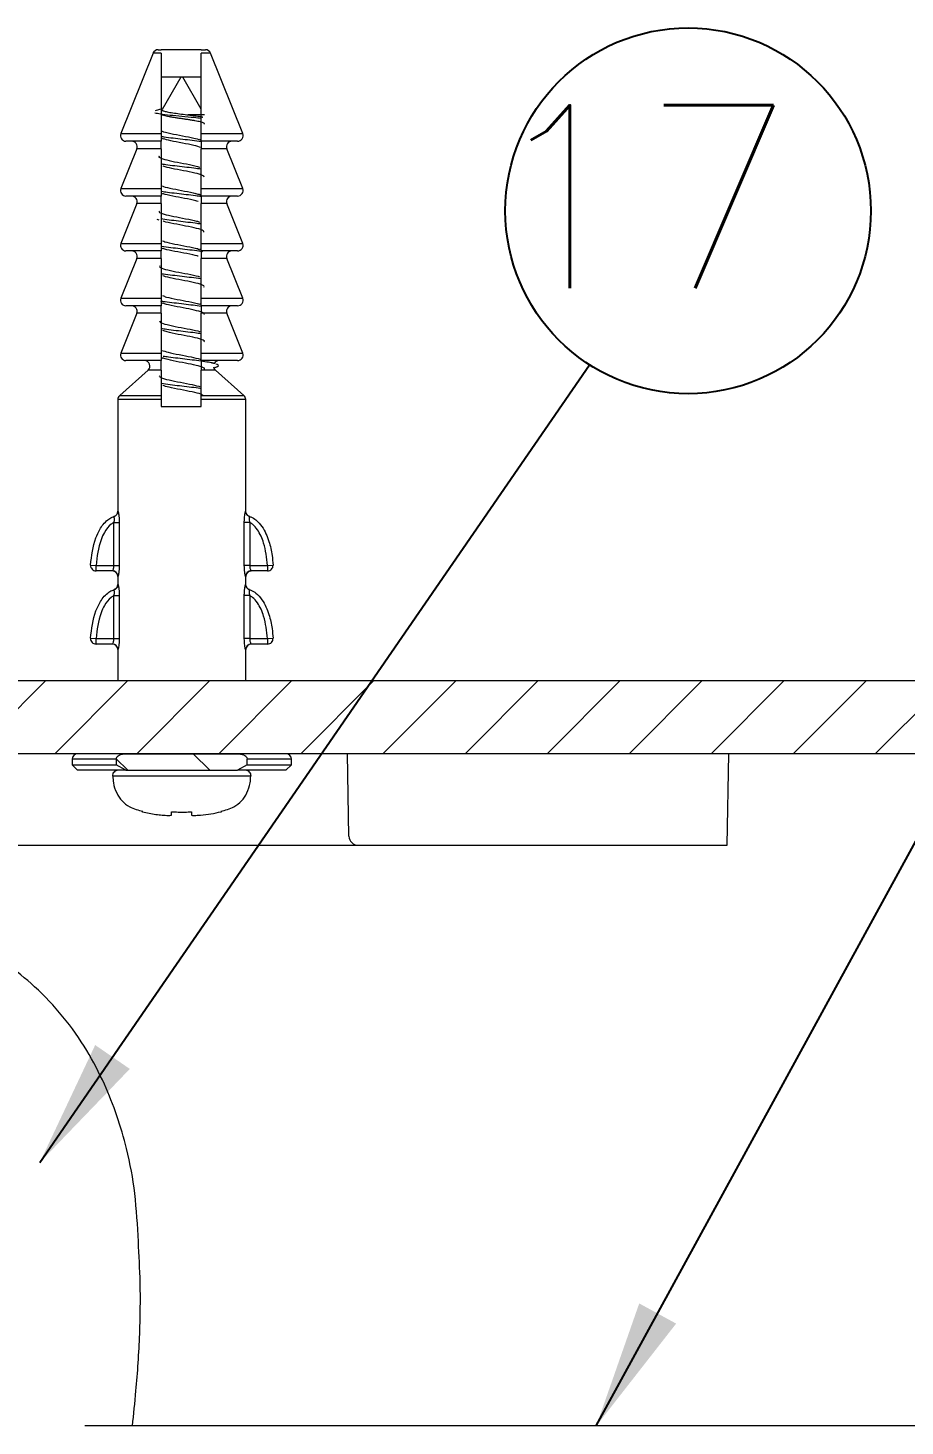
# Model space of a CAD drawing. Extents: x 14808 to 20058, y -13198 to -11680.
# Drawn here: x 15974.87 to 15998.87, y -12161.95 to -12123.72 of the extents above; entities that cross this region are included whole.
import ezdxf

# ---------------------------------------------------------------- set-up
doc = ezdxf.new("R2010")
doc.units = 0
doc.header["$LTSCALE"] = 7
doc.header["$MEASUREMENT"] = 0
doc.layers.get('0').update_dxf_attribs({"color": 2, "linetype": 'CONTINUOUS'})
doc.layers.add('D', color=2, linetype='CONTINUOUS')
doc.layers.add('DWG', color=7, linetype='CONTINUOUS')
doc.styles.add('GHS', font='romans', dxfattribs={"bigfont": 'ghs'})
doc.dimstyles.new('STANDARD$7', dxfattribs={"dimtxt": 3.5, "dimasz": 3, "dimexe": 1, "dimexo": 0.0625, "dimgap": 1, "dimtad": 1, "dimdec": 4, "dimzin": 0, "dimdsep": 46, "dimtxsty": 'GHS', "dimcen": 1, "dimclrt": 2, "dimadec": 0, "dimazin": 0, "dimtfac": 1, "dimtdec": 4, "dimtofl": 0, "dimtmove": 0, "dimatfit": 3, "dimfxl": 1, "dimtolj": 1, "dimtzin": 0, "dimarcsym": 0})
pattern_1 = [(45, (16191.9034, -11909.3088), (-1.122532, 1.122532), [])]

msp = doc.modelspace()

# ---------------------------------------------------------------- hatches: boundary and pattern name
at = {"linetype": 'Continuous', "lineweight": 0}
h = msp.add_hatch(dxfattribs=at)
h.set_pattern_fill('ANSI31', color=2, scale=0.5, style=0)
h.set_pattern_definition(pattern_1)
h.paths.add_polyline_path([(16011.582, -12141.568), (15771.582, -12141.568), (15771.582, -12143.568), (16011.582, -12143.568)], flags=0)
h = msp.add_hatch(dxfattribs=at)
h.set_pattern_fill('ANSI31', color=2, scale=0.5, style=0)
h.set_pattern_definition(pattern_1)
edge = h.paths.add_edge_path(flags=0)
edge.add_ellipse((16030.803, -12189.068), major_axis=(12.5, 0), ratio=0.999976, start_angle=270, end_angle=359)
edge.add_line((16043.301, -12189.286), (16044.134, -12141.568))
edge.add_line((16044.134, -12141.568), (16042.634, -12141.568))
edge.add_line((16042.634, -12141.568), (16041.802, -12189.251))
edge.add_ellipse((16031.303, -12189.068), major_axis=(-10.5, 0), ratio=0.999976, start_angle=90, end_angle=179, ccw=False)
edge.add_line((16031.303, -12199.568), (15949.231, -12199.568))
edge.add_ellipse((15949.231, -12206.068), major_axis=(6.5, 0), ratio=0.999976, start_angle=90, end_angle=175.904)
edge.add_ellipse((15942.249, -12205.568), major_axis=(0.5, 0), ratio=0.999976, start_angle=270, end_angle=355.904, ccw=False)
edge.add_line((15942.249, -12206.068), (15941.205, -12206.068))
edge.add_line((15941.205, -12206.068), (15941.217, -12206.768))
edge.add_line((15941.217, -12206.768), (15942.22, -12206.768))
edge.add_line((15942.22, -12206.768), (15942.242, -12208.068))
edge.add_line((15942.242, -12208.068), (15944.195, -12208.068))
edge.add_line((15944.195, -12208.068), (15944.223, -12206.48))
edge.add_ellipse((15949.222, -12206.568), major_axis=(-5, 0), ratio=0.999976, start_angle=270, end_angle=359, ccw=False)
edge.add_line((15949.222, -12201.568), (16030.803, -12201.568))
h = msp.add_hatch(dxfattribs=at)
h.set_pattern_fill('ANSI31', scale=0.5, angle=90, style=0)
h.set_pattern_definition([(135, (16191.9034, -11909.3088), (-1.122532, -1.122532), [])])
edge = h.paths.add_edge_path(flags=0)
edge.add_spline(control_points=[(15977.29, -12143.868), (15977.377, -12143.92), (15977.465, -12143.97), (15977.555, -12144.018)], knot_values=[0.011316, 0.011316, 0.011316, 0.011316, 0.011926, 0.011926, 0.011926, 0.011926], weights=[1, 1, 1, 1], degree=3, periodic=0)
edge.add_line((15977.555, -12144.018), (15980.608, -12144.018))
edge.add_spline(control_points=[(15980.608, -12144.018), (15980.698, -12143.97), (15980.786, -12143.92), (15980.873, -12143.868)], knot_values=[0.018315, 0.018315, 0.018315, 0.018315, 0.018918, 0.018918, 0.018918, 0.018918], weights=[1, 1, 1, 1], degree=3, periodic=0)
edge.add_line((15980.873, -12143.868), (15980.873, -12143.718))
edge.add_spline(control_points=[(15980.873, -12143.718), (15980.873, -12143.711), (15980.872, -12143.704), (15980.871, -12143.698), (15980.868, -12143.687), (15980.864, -12143.676), (15980.858, -12143.666), (15980.851, -12143.655), (15980.841, -12143.644), (15980.831, -12143.635), (15980.814, -12143.62), (15980.794, -12143.608), (15980.773, -12143.599), (15980.747, -12143.587), (15980.719, -12143.579), (15980.691, -12143.574), (15980.664, -12143.57), (15980.636, -12143.568), (15980.608, -12143.568)], knot_values=[0.001395, 0.001395, 0.001395, 0.001395, 0.001435, 0.001435, 0.001435, 0.001504, 0.001504, 0.001504, 0.001588, 0.001588, 0.001588, 0.001728, 0.001728, 0.001728, 0.001901, 0.001901, 0.001901, 0.00207, 0.00207, 0.00207, 0.00207], weights=[1, 1, 1, 1, 1, 1, 1, 1, 1, 1, 1, 1, 1, 1, 1, 1, 1, 1, 1], degree=3, periodic=0)
edge.add_line((15980.608, -12143.568), (15977.555, -12143.568))
edge.add_spline(control_points=[(15977.555, -12143.568), (15977.523, -12143.568), (15977.492, -12143.57), (15977.461, -12143.577), (15977.429, -12143.583), (15977.397, -12143.594), (15977.368, -12143.61), (15977.349, -12143.62), (15977.331, -12143.633), (15977.317, -12143.65), (15977.314, -12143.654), (15977.311, -12143.658), (15977.307, -12143.663), (15977.302, -12143.672), (15977.297, -12143.681), (15977.294, -12143.691), (15977.292, -12143.699), (15977.29, -12143.708), (15977.29, -12143.718)], knot_values=[0.002302, 0.002302, 0.002302, 0.002302, 0.002495, 0.002495, 0.002495, 0.002697, 0.002697, 0.002697, 0.002829, 0.002829, 0.002829, 0.002863, 0.002863, 0.002863, 0.002924, 0.002924, 0.002924, 0.002979, 0.002979, 0.002979, 0.002979], weights=[1, 1, 1, 1, 1, 1, 1, 1, 1, 1, 1, 1, 1, 1, 1, 1, 1, 1, 1], degree=3, periodic=0)
edge.add_line((15977.29, -12143.718), (15977.29, -12143.868))

# ---------------------------------------------------------------- linework, layer by layer
at = {"color": 7, "linetype": 'Continuous', "lineweight": 15}
for p, q in [((15978.294, -12124.412), (15977.414, -12126.612)), ((15978.513, -12124.412), (15978.294, -12124.412)), ((15978.433, -12124.318), (15978.513, -12124.318)), ((15979.614, -12124.318), (15978.513, -12124.318)), ((15979.614, -12124.318), (15979.73, -12124.318)), ((15979.869, -12124.412), (15979.614, -12124.412)), ((15980.749, -12126.612), (15979.869, -12124.412)), ((15979.614, -12125.068), (15978.513, -12125.068)), ((15979.053, -12125.068), (15978.543, -12125.95)), ((15979.614, -12125.939), (15979.11, -12125.068)), ((15978.54, -12125.938), (15978.353, -12125.992)), ((15979.707, -12126.1), (15979.259, -12126.1)), ((15977.414, -12126.612), (15978.513, -12126.612)), ((15978.513, -12126.818), (15977.553, -12126.818)), ((15978.513, -12126.736), (15978.581, -12126.758)), ((15979.614, -12126.788), (15979.578, -12126.776)), ((15979.614, -12126.612), (15980.749, -12126.612)), ((15980.61, -12126.818), (15979.614, -12126.818)), ((15977.849, -12127.023), (15977.414, -12128.112)), ((15978.513, -12127.023), (15977.849, -12127.023)), ((15978.513, -12127.023), (15978.513, -12128.112)), ((15979.614, -12128.112), (15979.614, -12127.023)), ((15980.314, -12127.023), (15979.614, -12127.023)), ((15980.749, -12128.112), (15980.314, -12127.023)), ((15977.414, -12128.112), (15978.513, -12128.112)), ((15978.513, -12128.318), (15977.553, -12128.318)), ((15978.513, -12128.236), (15978.57, -12128.254)), ((15979.44, -12128.242), (15979.584, -12128.282)), ((15979.614, -12128.288), (15979.573, -12128.275)), ((15979.614, -12128.112), (15980.749, -12128.112)), ((15980.61, -12128.318), (15979.614, -12128.318)), ((15977.849, -12128.523), (15977.414, -12129.612)), ((15978.513, -12128.523), (15977.849, -12128.523)), ((15978.513, -12128.523), (15978.513, -12129.612)), ((15979.614, -12129.612), (15979.614, -12128.523)), ((15980.314, -12128.523), (15979.614, -12128.523)), ((15980.749, -12129.612), (15980.314, -12128.523)), ((15978.397, -12128.949), (15978.457, -12128.968)), ((15977.414, -12129.612), (15978.513, -12129.612)), ((15978.513, -12129.818), (15977.553, -12129.818)), ((15978.513, -12129.736), (15978.56, -12129.751)), ((15979.461, -12129.745), (15979.568, -12129.779)), ((15979.614, -12129.788), (15979.573, -12129.775)), ((15979.614, -12129.612), (15980.749, -12129.612)), ((15980.61, -12129.818), (15979.614, -12129.818)), ((15977.849, -12130.023), (15977.414, -12131.112)), ((15978.513, -12130.023), (15977.849, -12130.023)), ((15978.513, -12130.023), (15978.513, -12131.112)), ((15979.614, -12131.112), (15979.614, -12130.023)), ((15980.314, -12130.023), (15979.614, -12130.023)), ((15980.749, -12131.112), (15980.314, -12130.023)), ((15977.414, -12131.112), (15978.513, -12131.112)), ((15978.513, -12131.318), (15977.553, -12131.318)), ((15978.513, -12131.236), (15978.558, -12131.25)), ((15979.507, -12131.257), (15979.566, -12131.278)), ((15979.614, -12131.288), (15979.58, -12131.277)), ((15979.614, -12131.112), (15980.749, -12131.112)), ((15980.61, -12131.318), (15979.614, -12131.318)), ((15977.849, -12131.523), (15977.414, -12132.612)), ((15978.513, -12131.523), (15977.849, -12131.523)), ((15978.513, -12131.523), (15978.513, -12132.612)), ((15979.614, -12132.612), (15979.614, -12131.523)), ((15980.314, -12131.523), (15979.614, -12131.523)), ((15980.749, -12132.612), (15980.314, -12131.523)), ((15977.414, -12132.612), (15978.513, -12132.612)), ((15978.513, -12132.818), (15977.553, -12132.818)), ((15978.513, -12132.736), (15978.561, -12132.751)), ((15979.614, -12132.788), (15979.59, -12132.78)), ((15979.614, -12132.612), (15980.749, -12132.612)), ((15980.61, -12132.818), (15979.614, -12132.818)), ((15979.982, -12132.901), (15979.88, -12132.87)), ((15978.162, -12133.08), (15977.382, -12133.773)), ((15978.513, -12133.08), (15978.162, -12133.08)), ((15979.614, -12133.773), (15979.614, -12133.08)), ((15980.001, -12133.08), (15979.614, -12133.08)), ((15979.96, -12133.016), (15979.995, -12133.005)), ((15980.781, -12133.773), (15980.001, -12133.08)), ((15977.332, -12133.885), (15977.332, -12136.939)), ((15978.513, -12133.885), (15977.332, -12133.885)), ((15977.382, -12133.773), (15978.513, -12133.773)), ((15978.513, -12133.885), (15978.513, -12134.068)), ((15978.513, -12134.068), (15979.614, -12134.068)), ((15979.614, -12133.773), (15980.781, -12133.773)), ((15979.614, -12134.068), (15979.614, -12133.885)), ((15980.832, -12133.885), (15979.614, -12133.885)), ((15980.832, -12136.939), (15980.832, -12133.885)), ((15977.224, -12137.083), (15977.225, -12137.083)), ((15980.829, -12136.938), (15980.83, -12136.939)), ((15980.935, -12137.082), (15980.939, -12137.083)), ((15977.224, -12137.243), (15977.371, -12137.243)), ((15977.224, -12138.418), (15977.224, -12137.243)), ((15977.371, -12137.243), (15977.371, -12138.418)), ((15980.792, -12138.418), (15980.792, -12137.243)), ((15980.939, -12137.243), (15980.792, -12137.243)), ((15980.939, -12137.243), (15980.939, -12138.418)), ((15976.586, -12138.41), (15976.735, -12138.418)), ((15976.735, -12138.418), (15977.224, -12138.418)), ((15976.735, -12138.568), (15976.735, -12138.418)), ((15977.184, -12138.568), (15976.735, -12138.568)), ((15977.224, -12138.418), (15977.371, -12138.418)), ((15980.939, -12138.418), (15980.792, -12138.418)), ((15980.939, -12138.418), (15981.428, -12138.418)), ((15981.428, -12138.568), (15980.979, -12138.568)), ((15981.428, -12138.418), (15981.577, -12138.41)), ((15981.428, -12138.418), (15981.428, -12138.568)), ((15977.332, -12138.718), (15977.332, -12138.939)), ((15977.334, -12138.718), (15977.332, -12138.718)), ((15980.832, -12138.718), (15980.829, -12138.718)), ((15980.829, -12138.938), (15980.83, -12138.939)), ((15980.832, -12138.939), (15980.832, -12138.718)), ((15977.224, -12139.243), (15977.371, -12139.243)), ((15977.224, -12140.418), (15977.224, -12139.243)), ((15977.371, -12139.243), (15977.371, -12140.418)), ((15980.792, -12140.418), (15980.792, -12139.243)), ((15980.939, -12139.243), (15980.792, -12139.243)), ((15980.939, -12139.243), (15980.939, -12140.418)), ((15976.586, -12140.41), (15976.735, -12140.418)), ((15976.735, -12140.418), (15977.224, -12140.418)), ((15976.735, -12140.568), (15976.735, -12140.418)), ((15977.184, -12140.568), (15976.735, -12140.568)), ((15977.224, -12140.418), (15977.371, -12140.418)), ((15980.939, -12140.418), (15980.792, -12140.418)), ((15980.939, -12140.418), (15981.428, -12140.418)), ((15981.428, -12140.568), (15980.979, -12140.568)), ((15981.428, -12140.418), (15981.577, -12140.41)), ((15981.428, -12140.418), (15981.428, -12140.568)), ((15977.332, -12140.718), (15977.332, -12141.568)), ((15977.334, -12140.718), (15977.332, -12140.718)), ((15980.832, -12140.718), (15980.829, -12140.718)), ((15980.832, -12141.568), (15980.832, -12140.718)), ((16011.582, -12143.568), (15771.582, -12143.568)), ((15977.555, -12143.568), (15980.608, -12143.568)), ((15983.656, -12145.822), (15983.616, -12143.568)), ((15994.003, -12146.068), (15994.046, -12143.568)), ((15976.082, -12143.718), (15976.082, -12143.868)), ((15976.082, -12143.868), (15976.232, -12144.018)), ((15976.082, -12143.868), (15977.29, -12143.868)), ((15977.555, -12144.018), (15976.232, -12144.018)), ((15977.29, -12143.718), (15977.29, -12143.868)), ((15977.555, -12144.018), (15977.29, -12143.868)), ((15977.555, -12144.018), (15980.608, -12144.018)), ((15980.873, -12143.868), (15980.608, -12144.018)), ((15981.932, -12144.018), (15980.608, -12144.018)), ((15980.873, -12143.868), (15980.873, -12143.718)), ((15980.873, -12143.868), (15982.082, -12143.868)), ((15981.932, -12144.018), (15982.082, -12143.868)), ((15982.082, -12143.868), (15982.082, -12143.718)), ((15957.582, -12146.068), (15994.003, -12146.068)), ((16002.815, -12161.943), (15976.43, -12161.943))]:
    msp.add_line(p, q, dxfattribs=at)
at = {"color": 8, "linetype": 'Continuous', "lineweight": 15}
for p, q in [((15977.29, -12143.718), (15976.082, -12143.718)), ((15982.082, -12143.718), (15980.873, -12143.718)), ((15979.082, -12144.179), (15977.187, -12144.179)), ((15980.976, -12144.179), (15979.082, -12144.179))]:
    msp.add_line(p, q, dxfattribs=at)
msp.add_circle((15992.933, -12128.722), 5)
at = {"color": 7, "linetype": 'Continuous', "lineweight": 15}
for centre, radius, start, end in [((15978.433, -12124.468), 0.15, 90, 158.1986), ((15979.73, -12124.468), 0.15, 21.8014, 90), ((15977.553, -12126.668), 0.15, 158.1986, 270), ((15977.71, -12126.968), 0.15, 338.1986, 90), ((15980.453, -12126.968), 0.15, 90, 201.8014), ((15980.61, -12126.668), 0.15, 270, 21.8014), ((15977.553, -12128.168), 0.15, 158.1986, 270), ((15977.71, -12128.468), 0.15, 338.1986, 90), ((15980.453, -12128.468), 0.15, 90, 201.8014), ((15980.61, -12128.168), 0.15, 270, 21.8014), ((15977.553, -12129.668), 0.15, 158.1986, 270), ((15977.71, -12129.968), 0.15, 338.1986, 90), ((15980.453, -12129.968), 0.15, 90, 201.8014), ((15980.61, -12129.668), 0.15, 270, 21.8014), ((15977.553, -12131.168), 0.15, 158.1986, 270), ((15977.71, -12131.468), 0.15, 338.1986, 90), ((15980.453, -12131.468), 0.15, 90, 201.8014), ((15980.61, -12131.168), 0.15, 270, 21.8014), ((15977.553, -12132.668), 0.15, 158.1986, 270), ((15978.062, -12132.968), 0.15, 311.6335, 90), ((15980.101, -12132.968), 0.15, 90, 151.8364), ((15980.61, -12132.668), 0.15, 270, 21.8014), ((15980.101, -12132.968), 0.15, 188.443, 228.3665), ((15977.482, -12133.885), 0.15, 131.6335, 180), ((15980.682, -12133.885), 0.15, 0, 48.3665), ((15977.184, -12136.939), 0.15, 285.9829, 0.0777), ((15980.979, -12136.939), 0.15, 179.9223, 254.0171), ((15976.735, -12138.418), 0.15, 176.9697, 270), ((15977.182, -12138.718), 0.15, 0, 90), ((15977.184, -12138.717), 0.15, 359.9603, 89.9602), ((15980.979, -12138.717), 0.15, 90.0398, 180.0397), ((15980.982, -12138.718), 0.15, 90, 180), ((15981.428, -12138.418), 0.15, 270, 3.0303), ((15977.184, -12138.939), 0.15, 285.9829, 0.0777), ((15980.979, -12138.939), 0.15, 179.9223, 254.0171), ((15976.735, -12140.418), 0.15, 176.9697, 270), ((15977.182, -12140.718), 0.15, 0, 90), ((15977.184, -12140.717), 0.15, 359.9603, 89.9602), ((15980.979, -12140.717), 0.15, 90.0398, 180.0397), ((15980.982, -12140.718), 0.15, 90, 180), ((15981.428, -12140.418), 0.15, 270, 3.0303), ((15976.232, -12143.718), 0.15, 90, 180), ((15981.932, -12143.718), 0.15, 0, 90), ((15977.337, -12144.168), 0.15, 90, 184.3779), ((15980.826, -12144.168), 0.15, 355.6221, 90), ((15983.906, -12145.818), 0.25, 181, 270)]:
    msp.add_arc(centre, radius, start, end, dxfattribs=at)
for points, knots in [([(15978.513, -12124.412), (15978.513, -12124.731), (15978.513, -12125.371), (15978.513, -12126.116), (15978.513, -12126.529), (15978.513, -12126.612)], [0, 0, 0, 0, 0.443661, 0.88914, 1, 1, 1, 1]), ([(15979.614, -12126.612), (15979.614, -12126.407), (15979.614, -12125.999), (15979.614, -12125.427), (15979.614, -12124.895), (15979.614, -12124.573), (15979.614, -12124.412)], [0, 0, 0, 0, 0.275504, 0.551034, 0.775409, 1, 1, 1, 1]), ([(15979.614, -12126.195), (15979.55, -12126.188), (15979.393, -12126.171), (15979.081, -12126.143), (15978.756, -12126.112), (15978.484, -12126.081), (15978.391, -12126.06), (15978.346, -12126.05)], [0, 0, 0, 0, 0.150494, 0.371223, 0.587398, 0.799021, 1, 1, 1, 1]), ([(15978.547, -12125.952), (15978.544, -12125.954), (15978.529, -12125.965), (15978.562, -12125.984), (15978.646, -12126.011), (15978.79, -12126.037), (15978.971, -12126.063), (15979.136, -12126.084), (15979.23, -12126.096), (15979.259, -12126.1)], [0, 0, 0, 0, 0.036461, 0.204078, 0.376217, 0.552921, 0.734251, 0.920202, 1, 1, 1, 1]), ([(15979.704, -12126.349), (15979.704, -12126.345), (15979.705, -12126.337), (15979.685, -12126.323), (15979.648, -12126.308), (15979.593, -12126.292), (15979.524, -12126.276), (15979.442, -12126.26), (15979.35, -12126.245), (15979.249, -12126.229), (15979.144, -12126.214), (15979.037, -12126.198), (15978.932, -12126.182), (15978.83, -12126.167), (15978.736, -12126.151), (15978.652, -12126.135), (15978.574, -12126.118), (15978.536, -12126.107), (15978.515, -12126.1)], [0, 0, 0, 0, 0.03995, 0.102074, 0.165999, 0.228123, 0.292049, 0.354172, 0.418098, 0.480221, 0.544146, 0.606269, 0.670193, 0.732316, 0.796241, 0.858364, 0.922289, 1, 1, 1, 1]), ([(15979.259, -12126.1), (15979.32, -12126.107), (15979.415, -12126.118), (15979.52, -12126.133), (15979.589, -12126.144), (15979.636, -12126.153), (15979.653, -12126.159), (15979.659, -12126.161)], [0, 0, 0, 0, 0.350973, 0.537, 0.728422, 0.91445, 1, 1, 1, 1]), ([(15978.513, -12126.612), (15978.513, -12126.62), (15978.513, -12126.637), (15978.513, -12126.671), (15978.513, -12126.713), (15978.513, -12126.756), (15978.513, -12126.791), (15978.513, -12126.813), (15978.513, -12126.816), (15978.513, -12126.818)], [0, 0, 0, 0, 0.084724, 0.179843, 0.339851, 0.499733, 0.663165, 0.835664, 1, 1, 1, 1]), ([(15978.513, -12127.023), (15978.513, -12127.022), (15978.513, -12127.006), (15978.513, -12126.973), (15978.513, -12126.926), (15978.513, -12126.884), (15978.513, -12126.849), (15978.513, -12126.824), (15978.513, -12126.818), (15978.513, -12126.818), (15978.513, -12126.818)], [0, 0, 0, 0, 0.010378, 0.17498, 0.324274, 0.471755, 0.629142, 0.803258, 0.994183, 1, 1, 1, 1]), ([(15978.539, -12126.54), (15978.541, -12126.541), (15978.571, -12126.564), (15978.778, -12126.606), (15979.092, -12126.67), (15979.411, -12126.729), (15979.531, -12126.766), (15979.584, -12126.782)], [0, 0, 0, 0, 0.020742, 0.278544, 0.538271, 0.798795, 1, 1, 1, 1]), ([(15979.614, -12126.835), (15979.612, -12126.835), (15979.549, -12126.824), (15979.363, -12126.801), (15979.107, -12126.77), (15978.846, -12126.74), (15978.641, -12126.715), (15978.561, -12126.701), (15978.544, -12126.698)], [0, 0, 0, 0, 0.007895, 0.241404, 0.471611, 0.700417, 0.933944, 1, 1, 1, 1]), ([(15979.614, -12126.991), (15979.552, -12126.973), (15979.423, -12126.933), (15979.098, -12126.871), (15978.769, -12126.809), (15978.633, -12126.77), (15978.568, -12126.751)], [0, 0, 0, 0, 0.23865, 0.501874, 0.764291, 1, 1, 1, 1]), ([(15979.614, -12126.818), (15979.614, -12126.816), (15979.614, -12126.812), (15979.614, -12126.784), (15979.614, -12126.743), (15979.614, -12126.7), (15979.614, -12126.658), (15979.614, -12126.63), (15979.614, -12126.613), (15979.614, -12126.612)], [0, 0, 0, 0, 0.183485, 0.373192, 0.554244, 0.72489, 0.820724, 0.983017, 1, 1, 1, 1]), ([(15979.614, -12126.818), (15979.614, -12126.818), (15979.614, -12126.82), (15979.614, -12126.837), (15979.614, -12126.873), (15979.614, -12126.921), (15979.614, -12126.972), (15979.614, -12127.006), (15979.614, -12127.021), (15979.614, -12127.023)], [0, 0, 0, 0, 0.097273, 0.292654, 0.486369, 0.666656, 0.828898, 0.980059, 1, 1, 1, 1]), ([(15978.465, -12127.229), (15978.462, -12127.232), (15978.435, -12127.255), (15978.548, -12127.301), (15978.792, -12127.363), (15979.127, -12127.425), (15979.426, -12127.482), (15979.532, -12127.517), (15979.574, -12127.53)], [0, 0, 0, 0, 0.023506, 0.234433, 0.442929, 0.652293, 0.863303, 1, 1, 1, 1]), ([(15979.614, -12127.585), (15979.548, -12127.576), (15979.406, -12127.556), (15979.155, -12127.526), (15978.891, -12127.496), (15978.669, -12127.467), (15978.555, -12127.451), (15978.513, -12127.444)], [0, 0, 0, 0, 0.193285, 0.418489, 0.640203, 0.867168, 1, 1, 1, 1]), ([(15979.695, -12127.805), (15979.688, -12127.788), (15979.672, -12127.749), (15979.448, -12127.691), (15979.132, -12127.626), (15978.791, -12127.564), (15978.643, -12127.524), (15978.571, -12127.504)], [0, 0, 0, 0, 0.175066, 0.382298, 0.591979, 0.800024, 1, 1, 1, 1]), ([(15978.513, -12128.112), (15978.513, -12128.12), (15978.513, -12128.137), (15978.513, -12128.171), (15978.513, -12128.213), (15978.513, -12128.256), (15978.513, -12128.291), (15978.513, -12128.313), (15978.513, -12128.316), (15978.513, -12128.318)], [0, 0, 0, 0, 0.084724, 0.179843, 0.339851, 0.499733, 0.663165, 0.835664, 1, 1, 1, 1]), ([(15978.513, -12128.523), (15978.513, -12128.522), (15978.513, -12128.506), (15978.513, -12128.473), (15978.513, -12128.426), (15978.513, -12128.384), (15978.513, -12128.349), (15978.513, -12128.324), (15978.513, -12128.318), (15978.513, -12128.318), (15978.513, -12128.318)], [0, 0, 0, 0, 0.010378, 0.17498, 0.324274, 0.471755, 0.629142, 0.803258, 0.994183, 1, 1, 1, 1]), ([(15979.614, -12128.335), (15979.563, -12128.328), (15979.438, -12128.31), (15979.204, -12128.281), (15978.94, -12128.252), (15978.707, -12128.222), (15978.583, -12128.205), (15978.532, -12128.197)], [0, 0, 0, 0, 0.155705, 0.386208, 0.611819, 0.842605, 1, 1, 1, 1]), ([(15978.551, -12128.041), (15978.56, -12128.046), (15978.603, -12128.072), (15978.833, -12128.119), (15979.155, -12128.181), (15979.443, -12128.236), (15979.536, -12128.268), (15979.568, -12128.279)], [0, 0, 0, 0, 0.065239, 0.328309, 0.591598, 0.857732, 1, 1, 1, 1]), ([(15979.527, -12128.467), (15979.507, -12128.46), (15979.424, -12128.432), (15979.153, -12128.382), (15978.836, -12128.32), (15978.616, -12128.277), (15978.575, -12128.255), (15978.572, -12128.253)], [0, 0, 0, 0, 0.098016, 0.39443, 0.687676, 0.980677, 1, 1, 1, 1]), ([(15979.614, -12128.318), (15979.614, -12128.316), (15979.614, -12128.312), (15979.614, -12128.284), (15979.614, -12128.243), (15979.614, -12128.2), (15979.614, -12128.158), (15979.614, -12128.13), (15979.614, -12128.113), (15979.614, -12128.112)], [0, 0, 0, 0, 0.1834852, 0.3731921, 0.5542445, 0.7248902, 0.8207235, 0.9830171, 1, 1, 1, 1]), ([(15979.614, -12128.318), (15979.614, -12128.318), (15979.614, -12128.32), (15979.614, -12128.337), (15979.614, -12128.373), (15979.614, -12128.421), (15979.614, -12128.472), (15979.614, -12128.506), (15979.614, -12128.521), (15979.614, -12128.523)], [0, 0, 0, 0, 0.097273, 0.292654, 0.486369, 0.666656, 0.828898, 0.980059, 1, 1, 1, 1]), ([(15978.474, -12128.729), (15978.469, -12128.736), (15978.447, -12128.763), (15978.583, -12128.812), (15978.853, -12128.875), (15979.189, -12128.937), (15979.46, -12128.989), (15979.541, -12129.019), (15979.565, -12129.028)], [0, 0, 0, 0, 0.062598, 0.275154, 0.485695, 0.695712, 0.908217, 1, 1, 1, 1]), ([(15979.614, -12129.085), (15979.578, -12129.08), (15979.469, -12129.064), (15979.253, -12129.037), (15978.989, -12129.007), (15978.732, -12128.976), (15978.584, -12128.955), (15978.513, -12128.945)], [0, 0, 0, 0, 0.1113289, 0.3384196, 0.5602207, 0.7861037, 1, 1, 1, 1]), ([(15979.687, -12129.305), (15979.688, -12129.292), (15979.689, -12129.258), (15979.499, -12129.202), (15979.192, -12129.138), (15978.861, -12129.076), (15978.629, -12129.03), (15978.579, -12129.004), (15978.57, -12129)], [0, 0, 0, 0, 0.133943, 0.339193, 0.546245, 0.750871, 0.956008, 1, 1, 1, 1]), ([(15978.513, -12129.612), (15978.513, -12129.62), (15978.513, -12129.637), (15978.513, -12129.671), (15978.513, -12129.713), (15978.513, -12129.756), (15978.513, -12129.791), (15978.513, -12129.813), (15978.513, -12129.816), (15978.513, -12129.818)], [0, 0, 0, 0, 0.0847239, 0.1798428, 0.3398505, 0.4997332, 0.6631649, 0.8356635, 1, 1, 1, 1]), ([(15978.513, -12130.023), (15978.513, -12130.022), (15978.513, -12130.014), (15978.513, -12129.997), (15978.513, -12129.972), (15978.513, -12129.949), (15978.513, -12129.926), (15978.513, -12129.905), (15978.513, -12129.886), (15978.513, -12129.868), (15978.513, -12129.851), (15978.513, -12129.837), (15978.513, -12129.827), (15978.513, -12129.819), (15978.513, -12129.818), (15978.513, -12129.818), (15978.513, -12129.818)], [0, 0, 0, 0, 0.010344, 0.091305, 0.175119, 0.248693, 0.324464, 0.397257, 0.471916, 0.549649, 0.629237, 0.715223, 0.803289, 0.897499, 0.994202, 1, 1, 1, 1]), ([(15979.656, -12129.842), (15979.621, -12129.836), (15979.515, -12129.821), (15979.302, -12129.793), (15979.038, -12129.763), (15978.779, -12129.732), (15978.607, -12129.709), (15978.539, -12129.699), (15978.538, -12129.699)], [0, 0, 0, 0, 0.110515, 0.334343, 0.553306, 0.774491, 0.998288, 1, 1, 1, 1]), ([(15978.558, -12129.542), (15978.576, -12129.55), (15978.637, -12129.58), (15978.891, -12129.631), (15979.217, -12129.693), (15979.477, -12129.743), (15979.548, -12129.771), (15979.566, -12129.778)], [0, 0, 0, 0, 0.109779, 0.376314, 0.641308, 0.909214, 1, 1, 1, 1]), ([(15979.527, -12129.965), (15979.52, -12129.962), (15979.458, -12129.939), (15979.214, -12129.893), (15978.893, -12129.832), (15978.643, -12129.783), (15978.584, -12129.755), (15978.569, -12129.748)], [0, 0, 0, 0, 0.032672, 0.324358, 0.612873, 0.903066, 1, 1, 1, 1]), ([(15979.614, -12129.818), (15979.614, -12129.816), (15979.614, -12129.812), (15979.614, -12129.784), (15979.614, -12129.743), (15979.614, -12129.7), (15979.614, -12129.658), (15979.614, -12129.63), (15979.614, -12129.613), (15979.614, -12129.612)], [0, 0, 0, 0, 0.183485, 0.373192, 0.554244, 0.72489, 0.820724, 0.983017, 1, 1, 1, 1]), ([(15979.614, -12129.818), (15979.614, -12129.818), (15979.614, -12129.82), (15979.614, -12129.837), (15979.614, -12129.873), (15979.614, -12129.921), (15979.614, -12129.972), (15979.614, -12130.006), (15979.614, -12130.021), (15979.614, -12130.023)], [0, 0, 0, 0, 0.097273, 0.292654, 0.486369, 0.666656, 0.828898, 0.980059, 1, 1, 1, 1]), ([(15978.478, -12130.23), (15978.474, -12130.24), (15978.461, -12130.27), (15978.624, -12130.323), (15978.915, -12130.387), (15979.249, -12130.449), (15979.495, -12130.496), (15979.557, -12130.523), (15979.569, -12130.528)], [0, 0, 0, 0, 0.1022861, 0.3137654, 0.5252448, 0.7348186, 0.9461276, 1, 1, 1, 1]), ([(15979.614, -12130.585), (15979.606, -12130.584), (15979.53, -12130.573), (15979.267, -12130.538), (15978.908, -12130.498), (15978.627, -12130.462), (15978.535, -12130.448), (15978.513, -12130.444)], [0, 0, 0, 0, 0.024012, 0.25222, 0.6969, 0.925112, 1, 1, 1, 1]), ([(15979.685, -12130.806), (15979.69, -12130.796), (15979.704, -12130.766), (15979.545, -12130.713), (15979.256, -12130.65), (15978.919, -12130.588), (15978.658, -12130.536), (15978.588, -12130.505), (15978.567, -12130.496)], [0, 0, 0, 0, 0.0938994, 0.2981704, 0.5021168, 0.7043885, 0.9084993, 1, 1, 1, 1]), ([(15979.614, -12131.335), (15979.542, -12131.325), (15979.394, -12131.304), (15979.136, -12131.274), (15978.873, -12131.244), (15978.655, -12131.216), (15978.545, -12131.199), (15978.507, -12131.194)], [0, 0, 0, 0, 0.20711, 0.430656, 0.651429, 0.877276, 1, 1, 1, 1]), ([(15978.513, -12131.112), (15978.513, -12131.12), (15978.513, -12131.137), (15978.513, -12131.163), (15978.513, -12131.188), (15978.513, -12131.212), (15978.513, -12131.234), (15978.513, -12131.255), (15978.513, -12131.273), (15978.513, -12131.289), (15978.513, -12131.302), (15978.513, -12131.311), (15978.513, -12131.317), (15978.513, -12131.317), (15978.513, -12131.318)], [0, 0, 0, 0, 0.084503, 0.179374, 0.25829, 0.339544, 0.418449, 0.499553, 0.580261, 0.663078, 0.748276, 0.835667, 0.916975, 1, 1, 1, 1]), ([(15978.513, -12131.523), (15978.513, -12131.522), (15978.513, -12131.506), (15978.513, -12131.473), (15978.513, -12131.426), (15978.513, -12131.384), (15978.513, -12131.349), (15978.513, -12131.324), (15978.513, -12131.318), (15978.513, -12131.318), (15978.513, -12131.318)], [0, 0, 0, 0, 0.010378, 0.17498, 0.324274, 0.471755, 0.629142, 0.803258, 0.994183, 1, 1, 1, 1]), ([(15978.556, -12131.041), (15978.587, -12131.054), (15978.67, -12131.087), (15978.952, -12131.143), (15979.277, -12131.205), (15979.514, -12131.25), (15979.567, -12131.275), (15979.575, -12131.279)], [0, 0, 0, 0, 0.15846, 0.424907, 0.688355, 0.953117, 1, 1, 1, 1]), ([(15979.687, -12131.556), (15979.692, -12131.548), (15979.711, -12131.52), (15979.565, -12131.469), (15979.287, -12131.406), (15978.95, -12131.344), (15978.675, -12131.29), (15978.595, -12131.257), (15978.567, -12131.246)], [0, 0, 0, 0, 0.074779, 0.279816, 0.48346, 0.686094, 0.891034, 1, 1, 1, 1]), ([(15979.614, -12131.318), (15979.614, -12131.316), (15979.614, -12131.312), (15979.614, -12131.284), (15979.614, -12131.243), (15979.614, -12131.2), (15979.614, -12131.158), (15979.614, -12131.13), (15979.614, -12131.113), (15979.614, -12131.112)], [0, 0, 0, 0, 0.183485, 0.373192, 0.554244, 0.72489, 0.820724, 0.983017, 1, 1, 1, 1]), ([(15979.614, -12131.318), (15979.614, -12131.318), (15979.614, -12131.32), (15979.614, -12131.337), (15979.614, -12131.373), (15979.614, -12131.421), (15979.614, -12131.472), (15979.614, -12131.506), (15979.614, -12131.521), (15979.614, -12131.523)], [0, 0, 0, 0, 0.0972729, 0.2926542, 0.4863691, 0.6666558, 0.8288978, 0.9800586, 1, 1, 1, 1]), ([(15978.475, -12131.73), (15978.475, -12131.744), (15978.476, -12131.779), (15978.669, -12131.834), (15978.979, -12131.899), (15979.307, -12131.961), (15979.53, -12132.004), (15979.575, -12132.026), (15979.577, -12132.028)], [0, 0, 0, 0, 0.142502, 0.3530748, 0.5656623, 0.7757772, 0.9862421, 1, 1, 1, 1]), ([(15979.614, -12132.085), (15979.558, -12132.077), (15979.426, -12132.059), (15979.186, -12132.029), (15978.922, -12132), (15978.688, -12131.97), (15978.564, -12131.952), (15978.513, -12131.944)], [0, 0, 0, 0, 0.167987, 0.393701, 0.615013, 0.841562, 1, 1, 1, 1]), ([(15979.689, -12132.306), (15979.694, -12132.3), (15979.718, -12132.273), (15979.585, -12132.224), (15979.318, -12132.162), (15978.981, -12132.1), (15978.693, -12132.043), (15978.601, -12132.009), (15978.566, -12131.996)], [0, 0, 0, 0, 0.055728, 0.261145, 0.464479, 0.667476, 0.872861, 1, 1, 1, 1]), ([(15978.538, -12132.538), (15978.589, -12132.555), (15978.699, -12132.593), (15979.01, -12132.655), (15979.353, -12132.717), (15979.509, -12132.758), (15979.587, -12132.779)], [0, 0, 0, 0, 0.219033, 0.481272, 0.740852, 1, 1, 1, 1]), ([(15978.513, -12132.612), (15978.513, -12132.62), (15978.513, -12132.637), (15978.513, -12132.671), (15978.513, -12132.713), (15978.513, -12132.756), (15978.513, -12132.791), (15978.513, -12132.813), (15978.513, -12132.816), (15978.513, -12132.818)], [0, 0, 0, 0, 0.084724, 0.179843, 0.339851, 0.499733, 0.663165, 0.835664, 1, 1, 1, 1]), ([(15978.513, -12133.08), (15978.513, -12133.072), (15978.513, -12133.055), (15978.513, -12133.02), (15978.513, -12132.979), (15978.513, -12132.938), (15978.513, -12132.898), (15978.513, -12132.858), (15978.513, -12132.828), (15978.513, -12132.818), (15978.513, -12132.818), (15978.513, -12132.818)], [0, 0, 0, 0, 0.0917137, 0.209724, 0.3099809, 0.4104621, 0.5068918, 0.6386949, 0.8054963, 0.9743911, 1, 1, 1, 1]), ([(15979.694, -12133.056), (15979.698, -12133.052), (15979.724, -12133.027), (15979.603, -12132.98), (15979.348, -12132.918), (15979.012, -12132.856), (15978.711, -12132.797), (15978.607, -12132.761), (15978.564, -12132.746)], [0, 0, 0, 0, 0.036851, 0.242276, 0.445312, 0.648685, 0.854142, 1, 1, 1, 1]), ([(15979.973, -12132.901), (15979.948, -12132.894), (15979.885, -12132.876), (15979.717, -12132.85), (15979.492, -12132.818), (15979.236, -12132.785), (15978.971, -12132.755), (15978.742, -12132.727), (15978.62, -12132.71), (15978.574, -12132.703)], [0, 0, 0, 0, 0.10533, 0.262554, 0.422905, 0.583796, 0.740996, 0.901425, 1, 1, 1, 1]), ([(15979.614, -12132.818), (15979.614, -12132.816), (15979.614, -12132.812), (15979.614, -12132.784), (15979.614, -12132.743), (15979.614, -12132.7), (15979.614, -12132.658), (15979.614, -12132.63), (15979.614, -12132.613), (15979.614, -12132.612)], [0, 0, 0, 0, 0.183485, 0.373192, 0.554244, 0.72489, 0.820724, 0.983017, 1, 1, 1, 1]), ([(15979.614, -12132.818), (15979.614, -12132.818), (15979.614, -12132.818), (15979.614, -12132.826), (15979.614, -12132.857), (15979.614, -12132.9), (15979.614, -12132.943), (15979.614, -12132.986), (15979.614, -12133.026), (15979.614, -12133.058), (15979.614, -12133.073), (15979.614, -12133.08)], [0, 0, 0, 0, 0.0099864, 0.1800781, 0.3590815, 0.4895298, 0.5995323, 0.7099066, 0.8120943, 0.9206362, 1, 1, 1, 1]), ([(15979.994, -12133.005), (15980.023, -12132.995), (15980.082, -12132.974), (15980.09, -12132.944), (15980.041, -12132.923), (15980.017, -12132.912)], [0, 0, 0, 0, 0.327418, 0.660515, 1, 1, 1, 1]), ([(15978.467, -12133.23), (15978.475, -12133.248), (15978.493, -12133.287), (15978.721, -12133.346), (15979.039, -12133.41), (15979.38, -12133.473), (15979.526, -12133.513), (15979.598, -12133.533)], [0, 0, 0, 0, 0.178773, 0.384603, 0.592834, 0.79965, 1, 1, 1, 1]), ([(15978.513, -12133.08), (15978.513, -12133.204), (15978.513, -12133.427), (15978.513, -12133.666), (15978.513, -12133.773)], [0, 0, 0, 0, 0.555879, 1, 1, 1, 1]), ([(15979.614, -12133.585), (15979.587, -12133.582), (15979.488, -12133.567), (15979.284, -12133.541), (15979.019, -12133.511), (15978.761, -12133.479), (15978.587, -12133.456), (15978.517, -12133.445), (15978.513, -12133.445)], [0, 0, 0, 0, 0.08467, 0.312013, 0.534186, 0.759397, 0.986696, 1, 1, 1, 1]), ([(15979.681, -12133.784), (15979.663, -12133.768), (15979.621, -12133.731), (15979.372, -12133.674), (15979.045, -12133.611), (15978.729, -12133.551), (15978.612, -12133.513), (15978.56, -12133.497)], [0, 0, 0, 0, 0.166163, 0.383832, 0.602588, 0.822839, 1, 1, 1, 1]), ([(15978.513, -12133.773), (15978.513, -12133.786), (15978.513, -12133.806), (15978.513, -12133.846), (15978.513, -12133.871), (15978.513, -12133.885)], [0, 0, 0, 0, 0.417135, 0.671648, 1, 1, 1, 1]), ([(15979.614, -12133.885), (15979.614, -12133.879), (15979.614, -12133.864), (15979.614, -12133.833), (15979.614, -12133.799), (15979.614, -12133.78), (15979.614, -12133.773)], [0, 0, 0, 0, 0.143051, 0.35299, 0.744782, 1, 1, 1, 1]), ([(15976.586, -12138.41), (15976.616, -12138.155), (15976.655, -12137.817), (15976.844, -12137.406), (15976.994, -12137.206), (15977.148, -12137.108), (15977.209, -12137.088), (15977.225, -12137.083)], [0, 0, 0, 0, 0.493059, 0.6523984, 0.8746083, 0.9665434, 1, 1, 1, 1]), ([(15977.224, -12137.083), (15977.225, -12137.083), (15977.227, -12137.082), (15977.228, -12137.082), (15977.229, -12137.082)], [0, 0, 0, 0, 0.536536, 1, 1, 1, 1]), ([(15977.224, -12137.243), (15977.225, -12137.241), (15977.231, -12137.223), (15977.236, -12137.198), (15977.239, -12137.16), (15977.238, -12137.135), (15977.235, -12137.108), (15977.23, -12137.087), (15977.227, -12137.084), (15977.225, -12137.083)], [0, 0, 0, 0, 0.027434, 0.231118, 0.301702, 0.519144, 0.581325, 0.782015, 1, 1, 1, 1]), ([(15977.331, -12136.939), (15977.33, -12136.953), (15977.328, -12136.981), (15977.311, -12137.017), (15977.291, -12137.043), (15977.27, -12137.061), (15977.252, -12137.072), (15977.239, -12137.078), (15977.231, -12137.081), (15977.227, -12137.082), (15977.226, -12137.082), (15977.225, -12137.083), (15977.225, -12137.083), (15977.225, -12137.083), (15977.225, -12137.083)], [0, 0, 0, 0, 0.2209218, 0.4165585, 0.5820021, 0.7193033, 0.8274096, 0.9041478, 0.9420192, 0.9550121, 0.9644627, 0.9759878, 0.9960769, 1, 1, 1, 1]), ([(15977.333, -12136.939), (15977.332, -12136.939), (15977.332, -12136.939), (15977.333, -12136.939), (15977.334, -12136.938)], [0, 0, 0, 0, 0.5312482, 1, 1, 1, 1]), ([(15977.334, -12136.938), (15977.334, -12136.938), (15977.336, -12136.938), (15977.341, -12136.951), (15977.35, -12136.99), (15977.358, -12137.042), (15977.368, -12137.119), (15977.37, -12137.198), (15977.371, -12137.243)], [0, 0, 0, 0, 0.017458, 0.217503, 0.421286, 0.48534, 0.710599, 1, 1, 1, 1]), ([(15980.792, -12137.243), (15980.792, -12137.24), (15980.792, -12137.204), (15980.795, -12137.135), (15980.803, -12137.051), (15980.814, -12136.986), (15980.824, -12136.945), (15980.827, -12136.94), (15980.829, -12136.938)], [0, 0, 0, 0, 0.016892, 0.235372, 0.450772, 0.624179, 0.82807, 1, 1, 1, 1]), ([(15980.938, -12137.083), (15980.938, -12137.083), (15980.939, -12137.083), (15980.939, -12137.083), (15980.94, -12137.083), (15980.937, -12137.082), (15980.935, -12137.082), (15980.931, -12137.08), (15980.922, -12137.077), (15980.903, -12137.068), (15980.876, -12137.048), (15980.847, -12137.011), (15980.831, -12136.972), (15980.833, -12136.946), (15980.834, -12136.939)], [0, 0, 0, 0, 0.11653, 0.228491, 0.311368, 0.322474, 0.330692, 0.341721, 0.378773, 0.432016, 0.565378, 0.724901, 0.927161, 1, 1, 1, 1]), ([(15980.938, -12137.083), (15980.936, -12137.084), (15980.934, -12137.085), (15980.929, -12137.106), (15980.925, -12137.139), (15980.924, -12137.186), (15980.934, -12137.223), (15980.939, -12137.243)], [0, 0, 0, 0, 0.173018, 0.375117, 0.543599, 0.7526, 1, 1, 1, 1]), ([(15980.938, -12137.083), (15980.948, -12137.086), (15981.01, -12137.105), (15981.137, -12137.183), (15981.325, -12137.403), (15981.471, -12137.74), (15981.553, -12138.102), (15981.57, -12138.321), (15981.577, -12138.41)], [0, 0, 0, 0, 0.020848, 0.125544, 0.284114, 0.573057, 0.828417, 1, 1, 1, 1]), ([(15977.224, -12137.243), (15977.198, -12137.258), (15977.089, -12137.321), (15976.971, -12137.492), (15976.799, -12137.862), (15976.763, -12138.177), (15976.735, -12138.418)], [0, 0, 0, 0, 0.068236, 0.2861976, 0.4555805, 1, 1, 1, 1]), ([(15981.428, -12138.418), (15981.405, -12138.21), (15981.367, -12137.869), (15981.198, -12137.491), (15981.049, -12137.307), (15980.965, -12137.258), (15980.939, -12137.243)], [0, 0, 0, 0, 0.472067, 0.778735, 0.931401, 1, 1, 1, 1]), ([(15977.184, -12138.568), (15977.186, -12138.566), (15977.191, -12138.563), (15977.203, -12138.537), (15977.215, -12138.499), (15977.223, -12138.457), (15977.224, -12138.429), (15977.224, -12138.418)], [0, 0, 0, 0, 0.213325, 0.428609, 0.646172, 0.861726, 1, 1, 1, 1]), ([(15977.371, -12138.418), (15977.37, -12138.44), (15977.37, -12138.495), (15977.363, -12138.579), (15977.352, -12138.655), (15977.34, -12138.707), (15977.336, -12138.714), (15977.334, -12138.718)], [0, 0, 0, 0, 0.145418, 0.368001, 0.585083, 0.794333, 1, 1, 1, 1]), ([(15980.829, -12138.718), (15980.828, -12138.716), (15980.824, -12138.712), (15980.815, -12138.674), (15980.803, -12138.605), (15980.794, -12138.517), (15980.793, -12138.451), (15980.792, -12138.418)], [0, 0, 0, 0, 0.141948, 0.3524597, 0.5653594, 0.7808906, 1, 1, 1, 1]), ([(15980.939, -12138.418), (15980.94, -12138.434), (15980.941, -12138.468), (15980.951, -12138.512), (15980.963, -12138.546), (15980.974, -12138.565), (15980.977, -12138.567), (15980.979, -12138.568)], [0, 0, 0, 0, 0.20883, 0.419792, 0.635224, 0.852795, 1, 1, 1, 1]), ([(15977.329, -12138.939), (15977.33, -12138.947), (15977.331, -12138.969), (15977.32, -12139.001), (15977.301, -12139.031), (15977.281, -12139.052), (15977.263, -12139.066), (15977.249, -12139.073), (15977.242, -12139.076), (15977.238, -12139.078), (15977.234, -12139.08), (15977.231, -12139.081), (15977.231, -12139.081), (15977.231, -12139.081)], [0, 0, 0, 0, 0.09161, 0.24779, 0.379554, 0.490095, 0.578488, 0.637958, 0.674033, 0.710713, 0.767561, 0.887062, 1, 1, 1, 1]), ([(15977.333, -12138.939), (15977.332, -12138.939), (15977.332, -12138.939), (15977.333, -12138.939), (15977.334, -12138.938)], [0, 0, 0, 0, 0.531248, 1, 1, 1, 1]), ([(15977.334, -12138.938), (15977.334, -12138.938), (15977.336, -12138.938), (15977.341, -12138.951), (15977.35, -12138.99), (15977.358, -12139.042), (15977.368, -12139.119), (15977.37, -12139.198), (15977.371, -12139.243)], [0, 0, 0, 0, 0.017458, 0.217503, 0.421286, 0.48534, 0.710599, 1, 1, 1, 1]), ([(15980.792, -12139.243), (15980.792, -12139.24), (15980.792, -12139.204), (15980.795, -12139.135), (15980.803, -12139.051), (15980.814, -12138.986), (15980.824, -12138.945), (15980.827, -12138.94), (15980.829, -12138.938)], [0, 0, 0, 0, 0.016892, 0.235372, 0.450772, 0.624179, 0.82807, 1, 1, 1, 1]), ([(15980.932, -12139.081), (15980.932, -12139.081), (15980.933, -12139.081), (15980.931, -12139.08), (15980.924, -12139.078), (15980.917, -12139.075), (15980.903, -12139.068), (15980.875, -12139.049), (15980.848, -12139.012), (15980.831, -12138.971), (15980.833, -12138.946), (15980.834, -12138.939)], [0, 0, 0, 0, 0.010948, 0.219364, 0.281954, 0.327251, 0.37582, 0.4998, 0.714967, 0.914167, 1, 1, 1, 1]), ([(15976.586, -12140.41), (15976.616, -12140.155), (15976.655, -12139.817), (15976.844, -12139.406), (15976.994, -12139.206), (15977.148, -12139.108), (15977.209, -12139.088), (15977.225, -12139.083)], [0, 0, 0, 0, 0.493059, 0.6523984, 0.8746083, 0.9665434, 1, 1, 1, 1]), ([(15977.224, -12139.243), (15977.198, -12139.258), (15977.089, -12139.321), (15976.971, -12139.492), (15976.799, -12139.862), (15976.763, -12140.177), (15976.735, -12140.418)], [0, 0, 0, 0, 0.068236, 0.286198, 0.45558, 1, 1, 1, 1]), ([(15977.225, -12139.083), (15977.225, -12139.083), (15977.223, -12139.083), (15977.224, -12139.083), (15977.225, -12139.083)], [0, 0, 0, 0, 0.234311, 1, 1, 1, 1]), ([(15977.224, -12139.243), (15977.225, -12139.241), (15977.231, -12139.223), (15977.236, -12139.198), (15977.239, -12139.16), (15977.238, -12139.135), (15977.235, -12139.108), (15977.23, -12139.087), (15977.227, -12139.084), (15977.225, -12139.083)], [0, 0, 0, 0, 0.027434, 0.231118, 0.301702, 0.519144, 0.581325, 0.782015, 1, 1, 1, 1]), ([(15980.938, -12139.083), (15980.936, -12139.084), (15980.934, -12139.085), (15980.929, -12139.106), (15980.925, -12139.139), (15980.924, -12139.186), (15980.934, -12139.223), (15980.939, -12139.243)], [0, 0, 0, 0, 0.173018, 0.375117, 0.543599, 0.7526, 1, 1, 1, 1]), ([(15980.938, -12139.083), (15980.948, -12139.086), (15981.01, -12139.105), (15981.137, -12139.183), (15981.325, -12139.403), (15981.471, -12139.74), (15981.553, -12140.102), (15981.57, -12140.321), (15981.577, -12140.41)], [0, 0, 0, 0, 0.020848, 0.125544, 0.284114, 0.573057, 0.828417, 1, 1, 1, 1]), ([(15981.428, -12140.418), (15981.405, -12140.21), (15981.367, -12139.869), (15981.198, -12139.491), (15981.049, -12139.307), (15980.965, -12139.258), (15980.939, -12139.243)], [0, 0, 0, 0, 0.472067, 0.778735, 0.931401, 1, 1, 1, 1]), ([(15977.184, -12140.568), (15977.186, -12140.566), (15977.191, -12140.563), (15977.203, -12140.537), (15977.215, -12140.499), (15977.223, -12140.457), (15977.224, -12140.429), (15977.224, -12140.418)], [0, 0, 0, 0, 0.213325, 0.428609, 0.646172, 0.861726, 1, 1, 1, 1]), ([(15977.371, -12140.418), (15977.37, -12140.44), (15977.37, -12140.495), (15977.363, -12140.579), (15977.352, -12140.655), (15977.34, -12140.707), (15977.336, -12140.714), (15977.334, -12140.718)], [0, 0, 0, 0, 0.145418, 0.368001, 0.585083, 0.794333, 1, 1, 1, 1]), ([(15980.829, -12140.718), (15980.828, -12140.716), (15980.824, -12140.712), (15980.815, -12140.674), (15980.803, -12140.605), (15980.794, -12140.517), (15980.793, -12140.451), (15980.792, -12140.418)], [0, 0, 0, 0, 0.141948, 0.35246, 0.565359, 0.780891, 1, 1, 1, 1]), ([(15980.939, -12140.418), (15980.94, -12140.434), (15980.941, -12140.468), (15980.951, -12140.512), (15980.963, -12140.546), (15980.974, -12140.565), (15980.977, -12140.567), (15980.979, -12140.568)], [0, 0, 0, 0, 0.20883, 0.419792, 0.635224, 0.852795, 1, 1, 1, 1]), ([(15977.29, -12143.718), (15977.291, -12143.708), (15977.293, -12143.689), (15977.304, -12143.667), (15977.327, -12143.637), (15977.376, -12143.6), (15977.459, -12143.572), (15977.523, -12143.569), (15977.555, -12143.568)], [0, 0, 0, 0, 0.082006, 0.174474, 0.224317, 0.419398, 0.716495, 1, 1, 1, 1]), ([(15980.608, -12143.568), (15980.636, -12143.569), (15980.692, -12143.571), (15980.769, -12143.593), (15980.826, -12143.627), (15980.858, -12143.663), (15980.871, -12143.693), (15980.872, -12143.711), (15980.873, -12143.718)], [0, 0, 0, 0, 0.24919, 0.506386, 0.712579, 0.838002, 0.940283, 1, 1, 1, 1]), ([(15977.196, -12144.179), (15977.199, -12144.24), (15977.207, -12144.397), (15977.285, -12144.635), (15977.438, -12144.863), (15977.679, -12145.059), (15977.89, -12145.108), (15978.014, -12145.137)], [0, 0, 0, 0, 0.131494, 0.342619, 0.533816, 0.726113, 1, 1, 1, 1]), ([(15980.149, -12145.137), (15980.273, -12145.108), (15980.485, -12145.059), (15980.725, -12144.863), (15980.878, -12144.635), (15980.956, -12144.398), (15980.964, -12144.241), (15980.967, -12144.181)], [0, 0, 0, 0, 0.274167, 0.466659, 0.658052, 0.869393, 1, 1, 1, 1]), ([(15978.007, -12145.153), (15978.067, -12145.168), (15978.187, -12145.198), (15978.368, -12145.226), (15978.488, -12145.238), (15978.547, -12145.243)], [0, 0, 0, 0, 0.33864, 0.67926, 1, 1, 1, 1]), ([(15978.007, -12145.161), (15978.007, -12145.161), (15978.007, -12145.162), (15978.007, -12145.157), (15978.007, -12145.153)], [0, 0, 0, 0, 0.314977, 1, 1, 1, 1]), ([(15978.797, -12145.151), (15978.858, -12145.155), (15978.981, -12145.162), (15979.164, -12145.163), (15979.286, -12145.156), (15979.347, -12145.153)], [0, 0, 0, 0, 0.334399, 0.669579, 1, 1, 1, 1]), ([(15978.797, -12145.244), (15978.797, -12145.235), (15978.797, -12145.218), (15978.797, -12145.174), (15978.797, -12145.151)], [0, 0, 0, 0, 0.498007, 1, 1, 1, 1]), ([(15979.347, -12145.153), (15979.347, -12145.168), (15979.347, -12145.198), (15979.347, -12145.226), (15979.347, -12145.238), (15979.347, -12145.243)], [0, 0, 0, 0, 0.3386398, 0.6792601, 1, 1, 1, 1]), ([(15979.597, -12145.244), (15979.691, -12145.235), (15979.88, -12145.218), (15980.064, -12145.174), (15980.157, -12145.151)], [0, 0, 0, 0, 0.498007, 1, 1, 1, 1]), ([(15980.157, -12145.151), (15980.157, -12145.155), (15980.157, -12145.162), (15980.157, -12145.161), (15980.157, -12145.161)], [0, 0, 0, 0, 0.645993, 1, 1, 1, 1]), ([(15978.547, -12145.243), (15978.575, -12145.245), (15978.631, -12145.25), (15978.706, -12145.252), (15978.762, -12145.252), (15978.792, -12145.249), (15978.796, -12145.245), (15978.797, -12145.244)], [0, 0, 0, 0, 0.2140724, 0.4281738, 0.6416548, 0.8548815, 1, 1, 1, 1]), ([(15979.347, -12145.243), (15979.35, -12145.245), (15979.355, -12145.25), (15979.398, -12145.252), (15979.461, -12145.252), (15979.531, -12145.249), (15979.578, -12145.245), (15979.597, -12145.244)], [0, 0, 0, 0, 0.214072, 0.428174, 0.641655, 0.854881, 1, 1, 1, 1]), ([(15977.732, -12161.943), (15977.765, -12161.628), (15977.851, -12160.833), (15977.939, -12159.502), (15977.96, -12158.129), (15977.89, -12156.841), (15977.824, -12155.611), (15977.56, -12154.161), (15977.104, -12152.841), (15976.488, -12151.643), (15975.852, -12150.74), (15975.103, -12149.948), (15974.326, -12149.324), (15973.602, -12148.87), (15972.892, -12148.511), (15972.071, -12148.181), (15970.984, -12147.868), (15969.537, -12147.615), (15968.444, -12147.585), (15967.832, -12147.568)], [0, 0, 0, 0, 0.0520553, 0.1315796, 0.2003031, 0.2547513, 0.3181699, 0.3787477, 0.4681559, 0.5181279, 0.5724712, 0.6267025, 0.6746205, 0.7155672, 0.7493914, 0.7891489, 0.8427499, 0.9119626, 1, 1, 1, 1])]:
    msp.add_open_spline(points, degree=3, knots=knots, dxfattribs=at)
at = {"layer": 'DWG', "color": 7, "linetype": 'Continuous', "lineweight": 15}
msp.add_line((15771.582, -12141.568), (16011.582, -12141.568), dxfattribs=at)

# ---------------------------------------------------------------- texts
at = {"layer": 'DWG', "style": 'GHS'}
msp.add_text('17', height=5, dxfattribs=at).set_placement((15987.342, -12130.834))

# ---------------------------------------------------------------- leaders
at = {"layer": 'D'}
for points in [[(15975.199, -12154.739), (15990.236, -12132.933)], [(15990.423, -12161.943), (16005.19, -12134.923)]]:
    msp.add_leader(points, dimstyle='STANDARD$7', override={"dimscale": 1, "dimasz": 3.5, "dimtad": 0, "dimcen": 5, "dimtp": 0.1, "dimtm": 1e-09}, dxfattribs=at)

doc.saveas('drawing.dxf')
